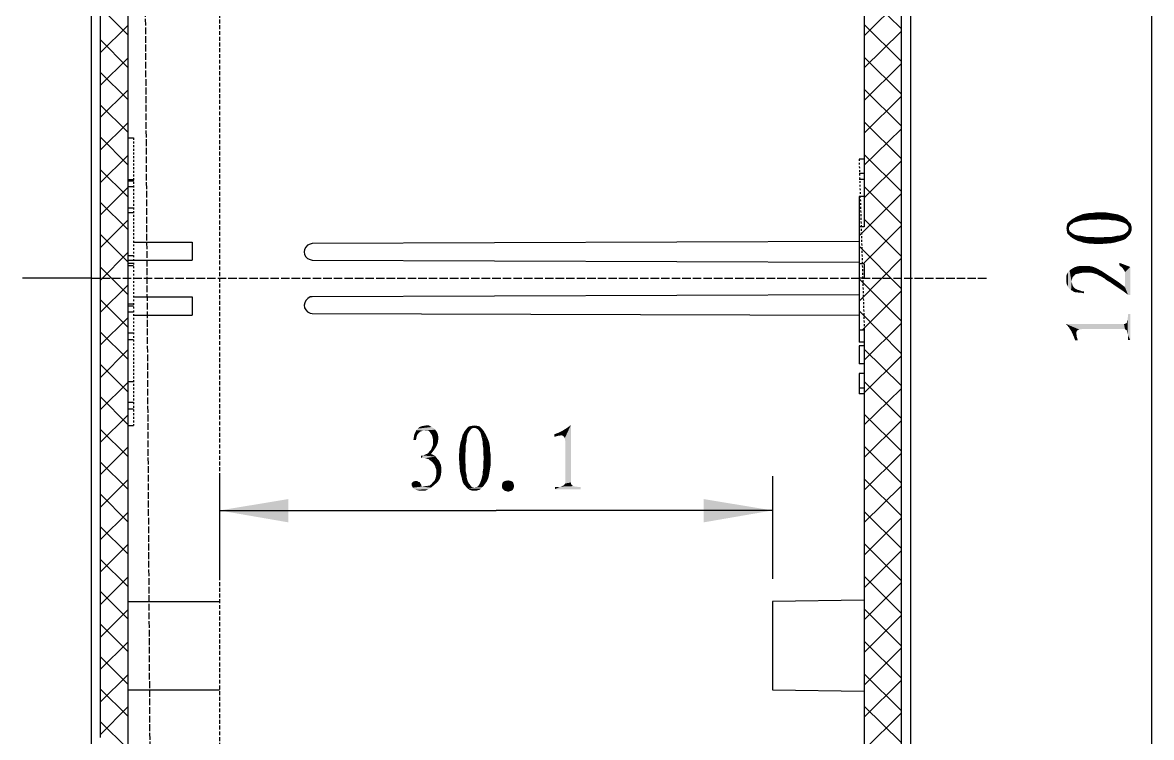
# Model space of a CAD drawing. Header units: millimetres. Extents: x 4 to 529, y -167 to 297.
# Drawn here: x 335.2 to 396.7, y 45.1 to 84 of the extents above; entities that cross this region are included whole.
import ezdxf

# ---------------------------------------------------------------- set-up
doc = ezdxf.new("R2010")
doc.units = ezdxf.units.MM
doc.linetypes.add('PDF_IMPORT', pattern=[1, 0.8, -0.2])
doc.layers.add('PDF_图层 1', color=7, linetype='Continuous', true_color=0x231f20)

msp = doc.modelspace()

# ---------------------------------------------------------------- linework, layer by layer
at = {"layer": 'PDF_图层 1', "color": 7, "lineweight": -3, "true_color": 0xffffff}
for points in [[(338.927, 158.504), (338.927, -18.33)], [(340.93, 144.109), (340.93, -3.935), (342.426, -3.935), (342.426, -4.923), (344.43, -4.951), (344.43, -5.854), (343.951, -5.854), (343.951, -7.661), (341.128, -7.661), (341.128, -10.173)], [(340.93, 144.109), (340.93, -3.935)], [(383.551, 142.67), (383.551, -2.496)], [(381.039, 140.101), (381.039, 72.896)], [(381.039, 140.101), (381.039, 72.896)], [(383.043, 140.101), (383.043, 0.073), (383.551, 0.073)], [(383.043, 140.101), (383.043, 0.073)], [(396.676, 130.109), (396.676, 70.101), (396.676, 10.093)], [(339.434, 95.081), (339.434, 45.093)], [(339.434, 95.081), (339.434, 45.093)], [(381.039, 88.222), (381.039, 74.138)], [(381.039, 85.682), (383.043, 83.706)], [(339.434, 84.863), (340.93, 83.367)], [(383.043, 85.315), (381.039, 83.311)], [(340.93, 83.876), (339.435, 82.38)], [(381.039, 83.932), (383.043, 81.928)], [(339.434, 83.113), (340.93, 81.589)], [(383.043, 83.537), (381.039, 81.561)], [(340.93, 82.097), (339.435, 80.601)], [(381.039, 82.154), (383.043, 80.15)], [(383.043, 81.787), (381.039, 79.783)], [(339.434, 81.335), (340.93, 79.839)], [(340.93, 80.347), (339.435, 78.851)], [(381.039, 80.404), (383.043, 78.4)], [(383.043, 80.009), (381.039, 78.004)], [(339.434, 79.557), (340.93, 78.061)], [(340.93, 78.569), (339.435, 77.073)], [(381.039, 78.625), (383.043, 76.621)], [(383.043, 78.23), (381.039, 76.255)], [(339.434, 77.807), (340.93, 76.283)], [(340.93, 77.751), (341.241, 77.751)], [(381.039, 76.847), (383.043, 74.843)], [(340.93, 76.791), (339.435, 75.295)], [(381.039, 76.593), (380.757, 76.593)], [(383.043, 76.48), (381.039, 74.476)], [(339.434, 76.029), (340.93, 74.533)], [(381.039, 75.803), (380.757, 75.803)], [(340.93, 75.041), (339.435, 73.545)], [(340.93, 75.492), (341.241, 75.492)], [(340.93, 75.408), (341.241, 75.408)], [(340.93, 75.097), (341.241, 75.097)], [(381.039, 75.492), (380.757, 75.492)], [(381.039, 75.097), (383.043, 73.093)], [(383.043, 74.702), (380.757, 72.416)], [(381.039, 74.561), (380.757, 74.561)], [(380.757, 74.561), (380.757, 66.629)], [(339.434, 74.251), (340.93, 72.755)], [(340.93, 73.94), (341.241, 73.94)], [(340.93, 73.263), (339.435, 71.767)], [(340.93, 73.686), (341.241, 73.686)], [(381.039, 73.319), (383.043, 71.315)], [(380.757, 72.896), (380.757, 70.892)], [(381.039, 72.896), (380.757, 72.896)], [(381.039, 72.896), (380.757, 72.896)], [(383.043, 72.952), (380.982, 70.892)], [(339.434, 72.5), (340.93, 71.004)], [(341.241, 72.077), (344.431, 72.077)], [(344.43, 72.077), (344.43, 71.089)], [(350.979, 71.992), (350.866, 71.964)], [(380.757, 72.105), (350.979, 71.992)], [(340.93, 71.513), (339.435, 69.988)], [(340.93, 71.343), (341.241, 71.343)], [(380.757, 71.851), (383.043, 69.537)], [(339.434, 70.722), (340.93, 69.226)], [(340.93, 71.089), (344.43, 71.089)], [(340.93, 70.92), (341.241, 70.92)], [(340.93, 70.807), (341.241, 70.807)], [(350.866, 71.117), (350.979, 71.089)], [(350.979, 71.089), (380.757, 70.976)], [(383.043, 71.174), (380.757, 68.859)], [(381.039, 70.892), (380.757, 70.892)], [(381.039, 70.892), (380.757, 70.892)], [(381.039, 70.892), (381.039, 70.101)], [(381.039, 70.892), (381.039, 70.101)], [(338.927, 70.101), (335.201, 70.101)], [(380.757, 70.101), (380.757, 67.279)], [(381.039, 70.101), (380.757, 70.101)], [(381.039, 70.101), (380.757, 70.101)], [(340.93, 69.734), (339.435, 68.238)], [(380.757, 70.073), (383.043, 67.787)], [(339.434, 68.944), (340.93, 67.448)], [(341.241, 69.085), (344.431, 69.085)], [(344.43, 69.085), (344.43, 68.097)], [(350.979, 69.085), (350.866, 69.085)], [(380.757, 69.198), (350.979, 69.085)], [(383.043, 69.396), (380.926, 67.279)], [(340.93, 68.718), (341.241, 68.718)], [(340.93, 68.605), (341.241, 68.605)], [(340.93, 68.267), (341.241, 68.267)], [(380.757, 68.323), (383.043, 66.009)], [(340.93, 67.956), (339.435, 66.46)], [(341.241, 68.097), (344.431, 68.097)], [(350.866, 68.21), (350.979, 68.182)], [(350.979, 68.182), (380.757, 68.097)], [(383.043, 67.646), (381.039, 65.642)], [(339.434, 67.194), (340.93, 65.698)], [(340.93, 67.138), (341.241, 67.138)], [(381.039, 67.279), (380.757, 67.279)], [(381.039, 67.279), (380.757, 67.279)], [(381.039, 67.279), (381.039, 0.073)], [(381.039, 67.279), (381.039, 0.073)], [(340.93, 66.771), (341.241, 66.771)], [(381.039, 66.629), (380.757, 66.629)], [(381.039, 66.432), (380.757, 66.432)], [(380.757, 66.432), (380.757, 65.444)], [(340.93, 66.206), (339.435, 64.682)], [(381.039, 66.234), (383.043, 64.259)], [(383.043, 65.867), (381.039, 63.863)], [(339.434, 65.416), (340.93, 63.92)], [(381.039, 65.444), (380.757, 65.444)], [(381.039, 64.908), (380.757, 64.908)], [(380.757, 64.908), (380.757, 63.807)], [(340.93, 64.428), (339.435, 62.932)], [(340.93, 64.484), (341.241, 64.484)], [(381.039, 64.118), (380.757, 64.118)], [(381.039, 64.484), (383.043, 62.48)], [(383.043, 64.089), (381.039, 62.113)], [(339.434, 63.666), (340.93, 62.142)], [(340.93, 63.355), (341.241, 63.355)], [(381.039, 63.807), (380.757, 63.807)], [(340.93, 62.988), (341.241, 62.988)], [(381.039, 62.706), (383.043, 60.702)], [(340.93, 62.65), (339.435, 61.154)], [(383.043, 62.339), (381.039, 60.335)], [(339.434, 61.888), (340.93, 60.392)], [(340.93, 62.085), (341.241, 62.085)], [(340.93, 60.9), (339.435, 59.404)], [(381.039, 60.956), (383.043, 58.952)], [(383.043, 60.561), (381.039, 58.557)], [(339.434, 60.109), (340.93, 58.613)], [(340.93, 59.121), (339.435, 57.626)], [(345.926, 59.319), (345.926, 53.73)], [(376.043, 59.319), (376.043, 53.73)], [(381.039, 59.178), (383.043, 57.174)], [(383.043, 58.783), (381.039, 56.807)], [(339.434, 58.359), (340.93, 56.835)], [(340.93, 57.343), (339.435, 55.847)], [(345.926, 57.456), (360.999, 57.456)], [(376.043, 57.456), (360.999, 57.456)], [(381.039, 57.4), (383.043, 55.396)], [(339.434, 56.581), (340.93, 55.085)], [(383.043, 57.033), (381.039, 55.029)], [(340.93, 55.593), (339.435, 54.097)], [(381.039, 55.65), (383.043, 53.646)], [(339.434, 54.803), (340.93, 53.307)], [(383.043, 55.254), (381.039, 53.25)], [(340.93, 53.815), (339.435, 52.319)], [(381.039, 53.871), (383.043, 51.867)], [(383.043, 53.505), (381.039, 51.501)], [(339.434, 53.053), (340.93, 51.557)], [(340.93, 52.488), (345.926, 52.488)], [(381.039, 52.573), (376.043, 52.488)], [(376.043, 52.488), (376.043, 47.69)], [(340.93, 52.037), (339.435, 50.541)], [(381.039, 52.093), (383.043, 50.089)], [(383.043, 51.726), (381.039, 49.722)], [(339.434, 51.275), (340.93, 49.779)], [(340.93, 50.287), (339.435, 48.791)], [(381.039, 50.343), (383.043, 48.339)], [(383.043, 49.948), (381.039, 47.944)], [(339.434, 49.497), (340.93, 48.001)], [(340.93, 48.509), (339.435, 47.013)], [(381.039, 48.565), (383.043, 46.561)], [(383.043, 48.198), (381.039, 46.194)], [(339.434, 47.746), (340.93, 46.25)], [(340.93, 47.69), (345.926, 47.69)], [(376.043, 47.69), (381.039, 47.605)], [(340.93, 46.758), (339.435, 45.234)], [(381.039, 46.787), (383.043, 44.811)], [(383.043, 46.42), (381.039, 44.416)], [(339.434, 45.968), (340.93, 44.472)]]:
    msp.add_lwpolyline(points, dxfattribs=at)
at = {"layer": 'PDF_图层 1', "color": 7, "linetype": 'PDF_IMPORT', "lineweight": -3, "ltscale": 0.460833, "true_color": 0xffffff}
msp.add_lwpolyline([(341.439, 157.347), (342.427, -4.923)], dxfattribs=at)
at = {"layer": 'PDF_图层 1', "color": 7, "linetype": 'PDF_IMPORT', "lineweight": -3, "ltscale": 0.265833, "true_color": 0xffffff}
msp.add_lwpolyline([(345.926, 143.601), (345.926, -3.427)], dxfattribs=at)
at = {"layer": 'PDF_图层 1', "color": 7, "linetype": 'PDF_IMPORT', "lineweight": -3, "ltscale": 0.069167, "true_color": 0xffffff}
msp.add_lwpolyline([(341.241, 77.751), (341.241, 62.085)], dxfattribs=at)
at = {"layer": 'PDF_图层 1', "color": 7, "linetype": 'PDF_IMPORT', "lineweight": -3, "ltscale": 0.035833, "true_color": 0xffffff}
msp.add_lwpolyline([(380.757, 76.593), (381.039, 67.194)], dxfattribs=at)
at = {"layer": 'PDF_图层 1', "color": 7, "linetype": 'PDF_IMPORT', "lineweight": -3, "ltscale": 0.575, "true_color": 0xffffff}
msp.add_lwpolyline([(338.927, 70.101), (387.757, 70.101)], dxfattribs=at)
at = {"layer": 'PDF_图层 1', "color": 7, "lineweight": -3, "true_color": 0xffffff}
for points in [[(350.866, 71.964), (350.434, 71.865), (350.434, 71.216), (350.866, 71.117)], [(350.866, 69.085), (350.45, 68.926), (350.419, 68.332), (350.866, 68.21)]]:
    msp.add_open_spline(points, degree=3, dxfattribs=at)
at = {"layer": 'PDF_图层 1', "color": 7, "lineweight": -3, "true_color": 0xffffff, "transparency": 33554559}
msp.add_solid([(341.241, 75.436), (341.241, 75.408), (341.269, 75.436), (341.269, 75.408)], dxfattribs=at)
at = {"layer": 'PDF_图层 1', "color": 7, "true_color": 0xffffff, "transparency": 33554559}
for points in [[(392.217, 73.206), (392.104, 73.094), (392.217, 72.924)], [(392.358, 73.319), (392.216, 73.206), (392.358, 73.065)], [(392.217, 73.206), (392.217, 72.924), (392.245, 72.98)], [(392.217, 73.206), (392.245, 72.98), (392.301, 73.037)], [(392.217, 73.206), (392.301, 73.037), (392.358, 73.065)], [(392.358, 73.319), (392.499, 73.15), (392.555, 73.432)], [(392.358, 73.319), (392.358, 73.065), (392.414, 73.122)], [(392.358, 73.319), (392.414, 73.122), (392.499, 73.15)], [(392.555, 73.432), (392.499, 73.15), (392.612, 73.178)], [(392.555, 73.432), (392.612, 73.178), (392.668, 73.489)], [(392.668, 73.488), (392.611, 73.178), (392.725, 73.206)], [(392.668, 73.488), (392.725, 73.206), (392.81, 73.545)], [(392.81, 73.545), (392.725, 73.206), (392.837, 73.234)], [(392.809, 73.545), (392.838, 73.234), (392.951, 73.601)], [(392.951, 73.601), (392.838, 73.235), (392.978, 73.262)], [(393.12, 73.629), (392.951, 73.601), (393.12, 73.263)], [(392.951, 73.601), (392.978, 73.262), (393.12, 73.262)], [(393.289, 73.658), (393.12, 73.63), (393.289, 73.291)], [(393.12, 73.629), (393.12, 73.263), (393.289, 73.291)], [(393.289, 73.658), (393.289, 73.291), (393.459, 73.291)], [(393.459, 73.658), (393.289, 73.658), (393.459, 73.291)], [(393.628, 73.686), (393.459, 73.658), (393.628, 73.291)], [(393.459, 73.658), (393.459, 73.291), (393.628, 73.291)], [(393.628, 73.686), (393.628, 73.291), (393.825, 73.319)], [(393.825, 73.686), (393.628, 73.686), (393.825, 73.319)], [(393.825, 73.686), (393.825, 73.319), (394.023, 73.291)], [(394.023, 73.686), (393.826, 73.686), (394.023, 73.291)], [(394.023, 73.686), (394.023, 73.291), (394.193, 73.291)], [(394.023, 73.686), (394.193, 73.291), (394.221, 73.686)], [(394.221, 73.686), (394.193, 73.291), (394.362, 73.291)], [(394.22, 73.686), (394.362, 73.291), (394.39, 73.658)], [(394.39, 73.658), (394.362, 73.291), (394.531, 73.262)], [(394.39, 73.658), (394.531, 73.262), (394.56, 73.63)], [(394.56, 73.629), (394.531, 73.263), (394.672, 73.263)], [(394.56, 73.629), (394.672, 73.263), (394.728, 73.601)], [(394.729, 73.601), (394.672, 73.262), (394.785, 73.235)], [(394.729, 73.601), (394.785, 73.235), (394.87, 73.573)], [(394.87, 73.573), (394.785, 73.235), (394.898, 73.206)], [(394.87, 73.573), (394.898, 73.206), (395.011, 73.178)], [(395.011, 73.517), (394.87, 73.573), (395.011, 73.178)], [(395.152, 73.46), (395.011, 73.517), (395.18, 73.121)], [(395.011, 73.517), (395.011, 73.178), (395.18, 73.121)], [(395.152, 73.46), (395.18, 73.121), (395.265, 73.375)], [(395.265, 73.375), (395.18, 73.121), (395.293, 73.065)], [(395.265, 73.375), (395.293, 73.065), (395.35, 73.319)], [(395.35, 73.319), (395.293, 73.065), (395.35, 73.008)], [(395.406, 73.234), (395.349, 73.319), (395.406, 72.924)], [(395.35, 73.319), (395.35, 73.008), (395.407, 72.924)], [(395.406, 73.234), (395.406, 72.924), (395.434, 72.839)], [(395.406, 73.234), (395.434, 72.839), (395.491, 72.472)], [(395.491, 73.15), (395.406, 73.234), (395.491, 72.472)], [(392.076, 73.008), (392.047, 72.839), (392.076, 72.641)], [(392.104, 73.093), (392.076, 73.008), (392.104, 72.529)], [(392.076, 73.008), (392.076, 72.641), (392.104, 72.529)], [(392.188, 72.754), (392.104, 73.093), (392.216, 72.416)], [(392.104, 73.093), (392.104, 72.529), (392.216, 72.416)], [(392.188, 72.839), (392.104, 73.093), (392.188, 72.754)], [(392.188, 72.896), (392.104, 73.093), (392.188, 72.839)], [(392.104, 73.093), (392.188, 72.896), (392.216, 72.924)], [(392.217, 72.698), (392.188, 72.754), (392.217, 72.416)], [(392.245, 72.641), (392.217, 72.698), (392.357, 72.303)], [(392.217, 72.698), (392.217, 72.416), (392.358, 72.303)], [(392.301, 72.613), (392.245, 72.641), (392.358, 72.303)], [(392.358, 72.557), (392.301, 72.613), (392.358, 72.303)], [(392.414, 72.529), (392.357, 72.557), (392.555, 72.19)], [(392.358, 72.557), (392.358, 72.303), (392.555, 72.19)], [(395.18, 72.5), (395.265, 72.246), (395.293, 72.585)], [(395.293, 72.585), (395.265, 72.246), (395.35, 72.331)], [(395.35, 72.641), (395.293, 72.585), (395.35, 72.331)], [(395.406, 72.698), (395.349, 72.641), (395.406, 72.387)], [(395.35, 72.641), (395.35, 72.331), (395.407, 72.388)], [(395.406, 72.698), (395.406, 72.388), (395.491, 72.472)], [(395.434, 72.839), (395.407, 72.698), (395.491, 72.473)], [(395.491, 73.15), (395.491, 72.472), (395.547, 72.557)], [(395.547, 73.093), (395.491, 73.15), (395.547, 72.557)], [(395.547, 73.093), (395.547, 72.557), (395.576, 72.641)], [(395.576, 72.98), (395.547, 73.093), (395.576, 72.641)], [(395.604, 72.839), (395.576, 72.981), (395.604, 72.727)], [(395.576, 72.98), (395.576, 72.641), (395.603, 72.726)], [(395.604, 72.896), (395.576, 72.98), (395.604, 72.839)], [(392.499, 72.472), (392.414, 72.529), (392.555, 72.19)], [(392.499, 72.472), (392.555, 72.19), (392.611, 72.444)], [(392.612, 72.444), (392.555, 72.19), (392.669, 72.134)], [(392.612, 72.444), (392.669, 72.134), (392.724, 72.416)], [(392.725, 72.416), (392.668, 72.134), (392.81, 72.105)], [(392.725, 72.416), (392.81, 72.105), (392.838, 72.416)], [(392.838, 72.416), (392.809, 72.105), (392.951, 72.049)], [(392.838, 72.416), (392.951, 72.049), (392.979, 72.387)], [(392.979, 72.387), (392.951, 72.049), (393.12, 72.021)], [(393.12, 72.359), (392.979, 72.388), (393.12, 72.021)], [(393.12, 72.359), (393.12, 72.021), (393.289, 71.992)], [(393.289, 72.359), (393.12, 72.359), (393.289, 71.992)], [(393.289, 72.359), (393.289, 71.992), (393.459, 71.992)], [(393.459, 72.359), (393.289, 72.359), (393.459, 71.992)], [(393.459, 72.359), (393.459, 71.992), (393.628, 71.964)], [(393.628, 72.331), (393.459, 72.359), (393.628, 71.964)], [(393.628, 72.331), (393.628, 71.964), (393.825, 71.964)], [(393.825, 72.331), (393.628, 72.331), (393.825, 71.964)], [(393.825, 72.331), (393.825, 71.964), (394.221, 71.992)], [(394.023, 72.331), (393.826, 72.331), (394.221, 71.992)], [(394.193, 72.359), (394.023, 72.332), (394.221, 71.992)], [(394.193, 72.359), (394.221, 71.992), (394.362, 72.359)], [(394.362, 72.359), (394.22, 71.992), (394.559, 72.021)], [(394.531, 72.359), (394.362, 72.359), (394.559, 72.021)], [(394.531, 72.359), (394.559, 72.021), (394.672, 72.388)], [(394.672, 72.387), (394.56, 72.021), (394.87, 72.105)], [(394.785, 72.416), (394.672, 72.387), (394.87, 72.105)], [(394.785, 72.416), (394.87, 72.105), (394.898, 72.416)], [(394.898, 72.416), (394.87, 72.105), (395.152, 72.19)], [(395.011, 72.444), (394.898, 72.416), (395.153, 72.19)], [(395.011, 72.444), (395.153, 72.19), (395.18, 72.5)], [(395.18, 72.5), (395.153, 72.19), (395.265, 72.246)], [(392.471, 70.694), (392.555, 70.327), (392.64, 70.751)], [(392.64, 70.75), (392.555, 70.327), (392.697, 70.355)], [(392.81, 70.779), (392.64, 70.751), (392.81, 70.383)], [(392.64, 70.75), (392.697, 70.355), (392.81, 70.384)], [(392.809, 70.779), (392.979, 70.412), (393.036, 70.779)], [(392.81, 70.779), (392.81, 70.383), (392.979, 70.412)], [(393.035, 70.779), (392.978, 70.412), (393.148, 70.412)], [(393.035, 70.779), (393.148, 70.412), (393.261, 70.779)], [(393.261, 70.779), (393.148, 70.412), (393.346, 70.412)], [(393.261, 70.779), (393.346, 70.412), (393.515, 70.383)], [(393.515, 70.723), (393.261, 70.779), (393.515, 70.383)], [(393.515, 70.723), (393.515, 70.383), (393.684, 70.327)], [(393.515, 70.723), (393.684, 70.327), (393.713, 70.637)], [(394.926, 70.948), (395.039, 70.722), (395.124, 70.637)], [(394.926, 70.948), (395.124, 70.637), (395.18, 70.553)], [(394.926, 70.948), (395.18, 70.553), (395.519, 70.722)], [(394.927, 70.948), (394.927, 70.807), (395.039, 70.722)], [(395.18, 70.553), (395.237, 70.44), (395.519, 70.723)], [(395.519, 70.723), (395.237, 70.44), (395.519, 69.198)], [(392.076, 70.327), (392.047, 70.242), (392.076, 69.763)], [(392.047, 70.242), (392.047, 70.045), (392.075, 69.763)], [(392.132, 70.412), (392.075, 70.327), (392.132, 69.65)], [(392.076, 70.327), (392.076, 69.763), (392.132, 69.65)], [(392.132, 70.412), (392.188, 69.565), (392.217, 70.524)], [(392.132, 70.412), (392.132, 69.65), (392.188, 69.565)], [(392.217, 70.524), (392.188, 69.565), (392.273, 69.48)], [(392.33, 70.609), (392.217, 70.524), (392.33, 69.932)], [(392.217, 70.524), (392.273, 69.48), (392.301, 69.452)], [(392.217, 70.524), (392.301, 69.452), (392.329, 69.932)], [(392.471, 70.694), (392.329, 70.609), (392.471, 70.243)], [(392.33, 70.609), (392.33, 69.932), (392.357, 70.073)], [(392.33, 70.609), (392.357, 70.073), (392.387, 70.158)], [(392.33, 70.609), (392.386, 70.158), (392.471, 70.243)], [(392.471, 70.694), (392.471, 70.243), (392.555, 70.327)], [(393.713, 70.637), (393.685, 70.327), (393.854, 70.242)], [(393.967, 70.496), (393.713, 70.638), (393.967, 70.186)], [(393.713, 70.637), (393.854, 70.242), (393.967, 70.186)], [(393.967, 70.496), (393.967, 70.186), (394.108, 70.101)], [(393.967, 70.496), (394.108, 70.101), (394.221, 70.327)], [(394.221, 70.327), (394.108, 70.101), (394.249, 69.988)], [(394.22, 70.327), (394.249, 69.988), (394.447, 69.875)], [(394.22, 70.327), (394.447, 69.875), (394.531, 70.129)], [(394.531, 70.129), (394.447, 69.875), (394.644, 69.734)], [(394.531, 70.129), (394.644, 69.734), (394.87, 69.904)], [(395.237, 70.44), (395.237, 69.621), (395.406, 69.198)], [(395.237, 70.44), (395.406, 69.198), (395.519, 69.198)], [(392.047, 70.045), (392.047, 69.848), (392.075, 69.763)], [(392.33, 69.932), (392.301, 69.452), (392.386, 69.424)], [(392.358, 69.819), (392.33, 69.932), (392.386, 69.424)], [(392.386, 69.706), (392.358, 69.819), (392.386, 69.424)], [(392.386, 69.706), (392.386, 69.424), (392.443, 69.367)], [(392.443, 69.621), (392.386, 69.706), (392.443, 69.367)], [(392.443, 69.621), (392.443, 69.367), (392.527, 69.339)], [(392.527, 69.537), (392.443, 69.621), (392.527, 69.339)], [(392.527, 69.537), (392.527, 69.339), (392.64, 69.339)], [(392.64, 69.48), (392.528, 69.537), (392.64, 69.339)], [(392.64, 69.48), (392.64, 69.339), (392.753, 69.311)], [(392.753, 69.452), (392.64, 69.48), (392.753, 69.311)], [(394.87, 69.904), (394.644, 69.734), (394.898, 69.565)], [(394.87, 69.904), (394.898, 69.565), (395.152, 69.396)], [(394.87, 69.904), (395.152, 69.396), (395.236, 69.621)], [(395.237, 69.621), (395.152, 69.395), (395.406, 69.198)], [(392.753, 69.452), (392.753, 69.311), (392.865, 69.311)], [(392.753, 69.452), (392.865, 69.311), (392.894, 69.395)], [(392.894, 69.396), (392.866, 69.311), (393.007, 69.283)], [(393.007, 69.396), (392.894, 69.396), (393.007, 69.283)], [(395.237, 67.617), (395.265, 67.307), (395.293, 67.646)], [(395.293, 67.646), (395.265, 67.307), (395.322, 67.279)], [(395.35, 67.702), (395.293, 67.646), (395.35, 67.222)], [(395.293, 67.646), (395.322, 67.279), (395.35, 67.222)], [(395.378, 67.843), (395.35, 67.758), (395.378, 67.081)], [(395.35, 67.758), (395.35, 67.166), (395.378, 67.081)], [(395.406, 68.041), (395.378, 67.928), (395.406, 66.996)], [(395.378, 67.928), (395.378, 67.843), (395.406, 66.996)], [(395.378, 67.843), (395.378, 67.081), (395.406, 66.996)], [(395.406, 68.154), (395.406, 68.041), (395.519, 66.743)], [(395.406, 68.041), (395.406, 66.996), (395.519, 66.743)], [(395.519, 68.153), (395.407, 68.153), (395.519, 66.742)], [(392.584, 67.138), (392.189, 67.42), (392.019, 67.617)], [(392.612, 67.222), (392.584, 67.137), (392.019, 67.617)], [(392.019, 67.617), (392.612, 67.222), (392.668, 67.279)], [(392.019, 67.617), (392.668, 67.279), (392.753, 67.307)], [(392.019, 67.617), (392.753, 67.307), (392.894, 67.335)], [(392.019, 67.617), (392.894, 67.335), (395.18, 67.617)], [(392.188, 67.42), (392.33, 67.194), (392.584, 67.138)], [(392.33, 67.194), (392.443, 66.94), (392.584, 67.138)], [(392.443, 66.94), (392.527, 66.714), (392.584, 67.138)], [(392.584, 67.138), (392.527, 66.714), (392.611, 66.911)], [(395.18, 67.617), (392.894, 67.335), (395.237, 67.335)], [(395.237, 67.617), (395.18, 67.617), (395.237, 67.335)], [(395.237, 67.617), (395.237, 67.335), (395.265, 67.307)], [(392.612, 66.912), (392.527, 66.715), (392.669, 66.715)], [(395.406, 66.996), (395.406, 66.884), (395.519, 66.742)], [(395.406, 66.884), (395.406, 66.742), (395.519, 66.742)], [(364.64, 61.521), (364.555, 61.549), (365.063, 62.113)], [(364.556, 61.549), (364.838, 61.944), (365.064, 62.113)], [(364.64, 61.521), (364.697, 61.464), (365.064, 62.113)], [(364.696, 61.464), (364.725, 61.38), (365.063, 62.114)], [(364.725, 61.38), (364.753, 61.238), (365.064, 62.114)], [(365.064, 62.113), (364.753, 61.238), (365.064, 58.98)], [(356.539, 61.605), (356.511, 61.464), (356.681, 61.549)], [(356.511, 61.464), (356.652, 61.436), (356.68, 61.549)], [(356.596, 61.718), (356.539, 61.605), (356.793, 61.69)], [(356.539, 61.605), (356.737, 61.634), (356.794, 61.69)], [(356.539, 61.605), (356.681, 61.549), (356.737, 61.634)], [(356.652, 61.831), (356.596, 61.719), (357.019, 61.803)], [(356.596, 61.718), (356.935, 61.775), (357.019, 61.803)], [(356.596, 61.718), (356.85, 61.747), (356.935, 61.775)], [(356.596, 61.718), (356.793, 61.69), (356.85, 61.747)], [(356.737, 61.916), (356.652, 61.831), (357.668, 61.859)], [(356.652, 61.831), (357.019, 61.803), (357.668, 61.859)], [(357.471, 62.001), (356.737, 61.916), (357.583, 61.944)], [(356.822, 62.001), (356.737, 61.916), (357.471, 62.001)], [(357.584, 61.944), (356.737, 61.916), (357.668, 61.859)], [(357.386, 62.057), (356.822, 62.001), (357.471, 62.001)], [(356.906, 62.029), (356.822, 62.001), (357.386, 62.056)], [(356.991, 62.057), (356.906, 62.029), (357.386, 62.057)], [(357.16, 62.085), (356.991, 62.057), (357.33, 62.085)], [(357.33, 62.085), (356.991, 62.057), (357.386, 62.057)], [(357.019, 61.803), (357.132, 61.803), (357.668, 61.86)], [(357.132, 61.803), (357.245, 61.803), (357.668, 61.86)], [(357.245, 61.803), (357.33, 61.775), (357.668, 61.859)], [(357.668, 61.859), (357.33, 61.775), (357.753, 61.747)], [(357.33, 61.775), (357.386, 61.718), (357.753, 61.747)], [(357.386, 61.718), (357.443, 61.634), (357.753, 61.747)], [(357.753, 61.747), (357.442, 61.634), (357.809, 61.634)], [(357.443, 61.634), (357.499, 61.549), (357.81, 61.634)], [(357.809, 61.634), (357.499, 61.549), (357.837, 61.492)], [(357.499, 61.549), (357.527, 61.436), (357.838, 61.492)], [(357.527, 61.436), (357.555, 61.323), (357.838, 61.492)], [(357.838, 61.492), (357.556, 61.323), (357.838, 61.323)], [(359.164, 61.577), (359.136, 61.465), (359.419, 61.52)], [(359.136, 61.464), (359.39, 61.407), (359.418, 61.521)], [(359.164, 61.577), (359.503, 61.719), (359.531, 61.775)], [(359.164, 61.577), (359.446, 61.634), (359.503, 61.719)], [(359.164, 61.577), (359.419, 61.52), (359.446, 61.634)], [(359.277, 61.775), (359.165, 61.577), (359.531, 61.775)], [(359.277, 61.775), (359.616, 61.888), (359.673, 61.916)], [(359.39, 61.916), (359.277, 61.775), (359.672, 61.916)], [(359.277, 61.775), (359.588, 61.831), (359.616, 61.888)], [(359.277, 61.775), (359.531, 61.775), (359.588, 61.831)], [(359.39, 61.916), (359.729, 61.944), (360.096, 62.029)], [(359.503, 62.029), (359.39, 61.916), (360.096, 62.029)], [(359.39, 61.916), (359.672, 61.916), (359.729, 61.944)], [(359.616, 62.057), (359.503, 62.029), (360.011, 62.057)], [(360.011, 62.057), (359.503, 62.029), (360.096, 62.029)], [(359.814, 62.085), (359.616, 62.057), (360.011, 62.057)], [(359.729, 61.944), (359.814, 61.944), (360.096, 62.029)], [(359.814, 61.944), (359.87, 61.944), (360.096, 62.029)], [(359.87, 61.944), (359.927, 61.916), (360.096, 62.029)], [(359.926, 61.916), (359.983, 61.888), (360.208, 61.916)], [(360.096, 62.029), (359.927, 61.916), (360.208, 61.916)], [(359.983, 61.888), (360.039, 61.831), (360.209, 61.915)], [(360.039, 61.831), (360.067, 61.775), (360.209, 61.916)], [(360.209, 61.916), (360.067, 61.775), (360.321, 61.775)], [(360.068, 61.775), (360.124, 61.718), (360.322, 61.775)], [(360.124, 61.718), (360.152, 61.634), (360.321, 61.775)], [(360.322, 61.775), (360.152, 61.634), (360.434, 61.577)], [(360.152, 61.634), (360.18, 61.521), (360.434, 61.577)], [(360.434, 61.577), (360.18, 61.52), (360.491, 61.465)], [(360.18, 61.521), (360.208, 61.408), (360.491, 61.464)], [(364.386, 61.69), (364.16, 61.605), (364.555, 61.549)], [(364.16, 61.605), (364.358, 61.521), (364.556, 61.549)], [(364.16, 61.605), (364.16, 61.464), (364.358, 61.521)], [(364.386, 61.69), (364.555, 61.549), (364.612, 61.802)], [(364.612, 61.803), (364.555, 61.549), (364.838, 61.944)], [(356.511, 61.464), (356.483, 61.295), (356.652, 61.436)], [(356.483, 61.295), (356.624, 61.295), (356.652, 61.436)], [(357.499, 60.9), (357.442, 60.758), (357.725, 60.928)], [(357.443, 60.759), (357.612, 60.759), (357.725, 60.928)], [(357.555, 61.041), (357.499, 60.899), (357.725, 60.928)], [(357.556, 61.323), (357.556, 61.182), (357.837, 61.323)], [(357.556, 61.182), (357.809, 61.125), (357.837, 61.323)], [(357.556, 61.182), (357.556, 61.041), (357.81, 61.125)], [(357.556, 61.041), (357.725, 60.928), (357.809, 61.126)], [(359.023, 61.013), (358.995, 60.843), (359.334, 61.013)], [(359.334, 61.013), (358.995, 60.843), (359.334, 60.843)], [(359.051, 61.182), (359.023, 61.013), (359.362, 61.154)], [(359.023, 61.013), (359.334, 61.013), (359.362, 61.154)], [(359.108, 61.323), (359.051, 61.182), (359.39, 61.295)], [(359.051, 61.182), (359.362, 61.154), (359.39, 61.295)], [(359.136, 61.464), (359.108, 61.323), (359.39, 61.407)], [(359.39, 61.408), (359.108, 61.323), (359.39, 61.295)], [(360.491, 61.464), (360.209, 61.407), (360.547, 61.323)], [(360.209, 61.408), (360.237, 61.295), (360.547, 61.323)], [(360.547, 61.323), (360.237, 61.295), (360.604, 61.182)], [(360.237, 61.295), (360.265, 61.153), (360.603, 61.182)], [(360.265, 61.154), (360.265, 61.012), (360.604, 61.182)], [(360.604, 61.182), (360.265, 61.013), (360.632, 61.013)], [(360.265, 61.013), (360.293, 60.843), (360.632, 61.013)], [(360.632, 61.013), (360.293, 60.843), (360.66, 60.843)], [(364.753, 61.238), (364.753, 58.924), (365.064, 58.98)], [(357.019, 60.448), (356.906, 60.307), (357.697, 60.391)], [(356.906, 60.448), (356.906, 60.307), (357.019, 60.448)], [(356.906, 60.307), (357.132, 60.307), (357.696, 60.392)], [(357.132, 60.505), (357.019, 60.448), (357.583, 60.476)], [(357.584, 60.476), (357.019, 60.448), (357.696, 60.391)], [(357.273, 60.561), (357.132, 60.504), (357.443, 60.533)], [(357.443, 60.533), (357.132, 60.505), (357.584, 60.476)], [(357.697, 60.392), (357.132, 60.307), (357.781, 60.279)], [(357.132, 60.307), (357.302, 60.25), (357.781, 60.279)], [(357.358, 60.674), (357.273, 60.561), (357.612, 60.759)], [(357.273, 60.561), (357.443, 60.533), (357.612, 60.758)], [(357.781, 60.279), (357.301, 60.251), (357.866, 60.194)], [(357.302, 60.25), (357.414, 60.166), (357.866, 60.194)], [(357.443, 60.759), (357.358, 60.674), (357.612, 60.759)], [(358.995, 60.702), (358.967, 60.505), (359.334, 60.702)], [(358.967, 60.505), (359.305, 60.505), (359.334, 60.702)], [(358.967, 60.505), (358.967, 60.307), (359.305, 60.505)], [(359.305, 60.505), (358.967, 60.307), (359.305, 60.307)], [(358.967, 60.307), (358.995, 59.912), (359.305, 60.307)], [(358.995, 60.843), (358.995, 60.702), (359.334, 60.843)], [(359.334, 60.843), (358.995, 60.702), (359.334, 60.702)], [(359.305, 60.307), (358.995, 59.912), (359.305, 60.11)], [(360.293, 60.843), (360.293, 60.702), (360.66, 60.843)], [(360.66, 60.843), (360.293, 60.702), (360.66, 60.702)], [(360.293, 60.702), (360.293, 60.505), (360.66, 60.702)], [(360.66, 60.702), (360.293, 60.505), (360.689, 60.505)], [(360.293, 60.505), (360.321, 60.307), (360.689, 60.505)], [(360.322, 60.307), (360.293, 60.11), (360.689, 60.307)], [(360.689, 60.307), (360.293, 60.11), (360.689, 60.11)], [(360.689, 60.505), (360.322, 60.307), (360.689, 60.307)], [(357.414, 60.166), (357.527, 60.081), (357.866, 60.194)], [(357.866, 60.194), (357.527, 60.081), (357.922, 60.081)], [(357.527, 60.081), (357.612, 59.968), (357.922, 60.081)], [(357.922, 60.081), (357.612, 59.968), (357.979, 59.94)], [(357.612, 59.968), (357.668, 59.856), (357.979, 59.94)], [(357.979, 59.94), (357.668, 59.856), (358.007, 59.771)], [(357.668, 59.855), (357.725, 59.686), (358.007, 59.771)], [(358.007, 59.771), (357.725, 59.686), (358.007, 59.573)], [(357.725, 59.686), (357.725, 59.545), (358.007, 59.573)], [(359.305, 60.109), (358.995, 59.912), (359.334, 59.94)], [(359.334, 59.94), (358.995, 59.912), (359.334, 59.771)], [(358.995, 59.912), (359.023, 59.573), (359.334, 59.771)], [(359.334, 59.771), (359.023, 59.573), (359.334, 59.601)], [(360.293, 59.771), (360.265, 59.601), (360.66, 59.743)], [(360.265, 59.601), (360.632, 59.573), (360.66, 59.743)], [(360.293, 60.109), (360.293, 59.94), (360.689, 60.109)], [(360.689, 60.109), (360.293, 59.94), (360.689, 59.912)], [(360.293, 59.94), (360.293, 59.771), (360.689, 59.912)], [(360.293, 59.771), (360.66, 59.743), (360.689, 59.912)], [(356.511, 59.037), (356.455, 59.009), (356.765, 59.009)], [(356.596, 59.065), (356.511, 59.037), (356.68, 59.065)], [(356.68, 59.065), (356.511, 59.037), (356.765, 59.009)], [(357.64, 59.093), (357.556, 59.009), (357.81, 59.009)], [(357.697, 59.234), (357.64, 59.093), (357.922, 59.178)], [(357.64, 59.093), (357.809, 59.009), (357.922, 59.178)], [(357.725, 59.375), (357.697, 59.234), (357.979, 59.375)], [(357.697, 59.234), (357.922, 59.178), (357.979, 59.375)], [(357.725, 59.545), (357.725, 59.375), (358.007, 59.573)], [(357.725, 59.375), (357.979, 59.375), (358.007, 59.573)], [(359.334, 59.601), (359.023, 59.573), (359.362, 59.46)], [(359.023, 59.573), (359.108, 59.263), (359.362, 59.46)], [(359.362, 59.46), (359.108, 59.263), (359.39, 59.348)], [(359.39, 59.347), (359.108, 59.263), (359.39, 59.234)], [(359.108, 59.263), (359.165, 59.009), (359.39, 59.234)], [(359.39, 59.234), (359.164, 59.009), (359.418, 59.121)], [(359.419, 59.121), (359.164, 59.009), (359.475, 58.98)], [(360.124, 58.98), (360.463, 59.009), (360.519, 59.121)], [(360.18, 59.121), (360.124, 58.98), (360.519, 59.121)], [(360.209, 59.234), (360.18, 59.121), (360.575, 59.263)], [(360.18, 59.121), (360.519, 59.121), (360.576, 59.263)], [(360.237, 59.347), (360.209, 59.234), (360.576, 59.263)], [(360.265, 59.46), (360.237, 59.348), (360.604, 59.404)], [(360.237, 59.347), (360.576, 59.263), (360.603, 59.404)], [(360.265, 59.601), (360.265, 59.46), (360.632, 59.573)], [(360.265, 59.46), (360.604, 59.404), (360.632, 59.573)], [(361.422, 59.037), (361.365, 59.009), (361.846, 59.037)], [(361.846, 59.037), (361.365, 59.009), (361.902, 59.009)], [(361.479, 59.065), (361.422, 59.037), (361.79, 59.065)], [(361.789, 59.065), (361.423, 59.037), (361.846, 59.037)], [(361.648, 59.093), (361.479, 59.065), (361.79, 59.065)], [(356.455, 59.009), (356.398, 58.952), (356.822, 59.009)], [(356.85, 58.952), (356.398, 58.839), (356.906, 58.867)], [(356.398, 58.952), (356.398, 58.839), (356.85, 58.952)], [(356.398, 58.811), (356.426, 58.754), (356.906, 58.867)], [(356.822, 59.009), (356.399, 58.952), (356.85, 58.952)], [(356.399, 58.839), (356.399, 58.811), (356.906, 58.867)], [(356.906, 58.867), (356.426, 58.754), (356.934, 58.754)], [(356.426, 58.754), (356.455, 58.698), (356.935, 58.754)], [(356.935, 58.754), (356.455, 58.698), (357.443, 58.698)], [(356.455, 58.698), (356.511, 58.641), (357.443, 58.698)], [(356.511, 58.642), (357.301, 58.613), (357.443, 58.699)], [(356.511, 58.642), (356.596, 58.585), (357.301, 58.613)], [(356.596, 58.585), (356.709, 58.557), (357.301, 58.613)], [(356.709, 58.557), (356.822, 58.529), (357.302, 58.613)], [(356.821, 58.529), (356.963, 58.529), (357.302, 58.613)], [(357.16, 58.783), (356.934, 58.754), (357.442, 58.698)], [(356.963, 58.529), (357.132, 58.529), (357.302, 58.613)], [(357.358, 58.811), (357.16, 58.783), (357.443, 58.699)], [(357.471, 58.896), (357.358, 58.811), (357.64, 58.867)], [(357.358, 58.811), (357.443, 58.699), (357.64, 58.867)], [(357.556, 59.009), (357.471, 58.896), (357.809, 59.009)], [(357.471, 58.896), (357.64, 58.867), (357.809, 59.009)], [(359.164, 59.009), (359.221, 58.896), (359.475, 58.98)], [(359.475, 58.98), (359.221, 58.896), (359.56, 58.867)], [(359.221, 58.896), (359.305, 58.811), (359.56, 58.867)], [(359.56, 58.867), (359.305, 58.811), (359.616, 58.783)], [(359.305, 58.811), (359.362, 58.726), (359.616, 58.783)], [(359.616, 58.783), (359.362, 58.726), (359.673, 58.726)], [(359.362, 58.726), (359.446, 58.642), (359.673, 58.726)], [(359.673, 58.726), (359.446, 58.642), (359.814, 58.699)], [(359.446, 58.642), (360.152, 58.642), (360.237, 58.726)], [(359.446, 58.642), (359.531, 58.585), (360.152, 58.642)], [(359.814, 58.698), (359.447, 58.641), (360.237, 58.726)], [(359.531, 58.585), (360.096, 58.585), (360.152, 58.642)], [(359.531, 58.585), (359.616, 58.557), (360.096, 58.585)], [(359.616, 58.557), (359.983, 58.557), (360.096, 58.585)], [(359.616, 58.557), (359.7, 58.529), (359.983, 58.557)], [(359.7, 58.529), (359.813, 58.529), (359.983, 58.557)], [(359.926, 58.726), (359.814, 58.699), (360.237, 58.726)], [(359.814, 58.529), (359.898, 58.529), (359.983, 58.557)], [(360.011, 58.783), (359.927, 58.726), (360.322, 58.811)], [(359.927, 58.726), (360.237, 58.726), (360.322, 58.811)], [(360.068, 58.867), (360.011, 58.783), (360.322, 58.811)], [(360.124, 58.98), (360.067, 58.867), (360.378, 58.896)], [(360.068, 58.867), (360.322, 58.811), (360.379, 58.896)], [(360.124, 58.98), (360.378, 58.896), (360.463, 59.009)], [(361.309, 58.839), (361.309, 58.726), (361.959, 58.839)], [(361.959, 58.839), (361.309, 58.726), (361.959, 58.726)], [(361.309, 58.726), (361.338, 58.642), (361.959, 58.726)], [(361.338, 58.952), (361.31, 58.839), (361.93, 58.924)], [(361.93, 58.924), (361.31, 58.839), (361.959, 58.839)], [(361.366, 59.009), (361.338, 58.952), (361.902, 59.009)], [(361.902, 59.009), (361.338, 58.952), (361.93, 58.924)], [(361.338, 58.642), (361.93, 58.642), (361.959, 58.726)], [(361.338, 58.642), (361.394, 58.585), (361.93, 58.642)], [(361.394, 58.585), (361.874, 58.557), (361.93, 58.642)], [(361.394, 58.585), (361.451, 58.528), (361.874, 58.557)], [(361.451, 58.529), (361.817, 58.529), (361.874, 58.557)], [(361.451, 58.529), (361.563, 58.5), (361.817, 58.529)], [(361.563, 58.5), (361.733, 58.5), (361.817, 58.528)], [(361.563, 58.5), (361.648, 58.472), (361.733, 58.5)], [(364.442, 58.726), (364.188, 58.613), (365.487, 58.726)], [(364.33, 58.726), (364.188, 58.613), (364.442, 58.726)], [(364.188, 58.726), (364.188, 58.613), (364.33, 58.726)], [(365.6, 58.726), (364.188, 58.613), (365.6, 58.613)], [(365.487, 58.726), (364.189, 58.613), (365.599, 58.726)], [(365.29, 58.754), (364.442, 58.726), (365.374, 58.754)], [(364.499, 58.754), (364.442, 58.726), (365.289, 58.754)], [(365.374, 58.754), (364.442, 58.726), (365.487, 58.726)], [(364.584, 58.783), (364.499, 58.754), (365.204, 58.783)], [(365.205, 58.783), (364.499, 58.754), (365.29, 58.754)], [(364.64, 58.811), (364.584, 58.783), (365.148, 58.811)], [(365.148, 58.811), (364.584, 58.783), (365.205, 58.783)], [(364.696, 58.839), (364.64, 58.811), (365.092, 58.867)], [(365.091, 58.867), (364.64, 58.811), (365.148, 58.811)], [(364.725, 58.896), (364.697, 58.839), (365.091, 58.867)], [(364.753, 58.924), (364.725, 58.896), (365.064, 58.924)], [(365.064, 58.924), (364.725, 58.896), (365.091, 58.867)], [(365.064, 58.98), (364.753, 58.924), (365.064, 58.924)], [(345.926, 57.456), (349.68, 56.807), (349.68, 58.077)], [(376.043, 57.456), (372.289, 58.077), (372.289, 56.807)]]:
    msp.add_solid(points, dxfattribs=at)

doc.saveas('drawing.dxf')
